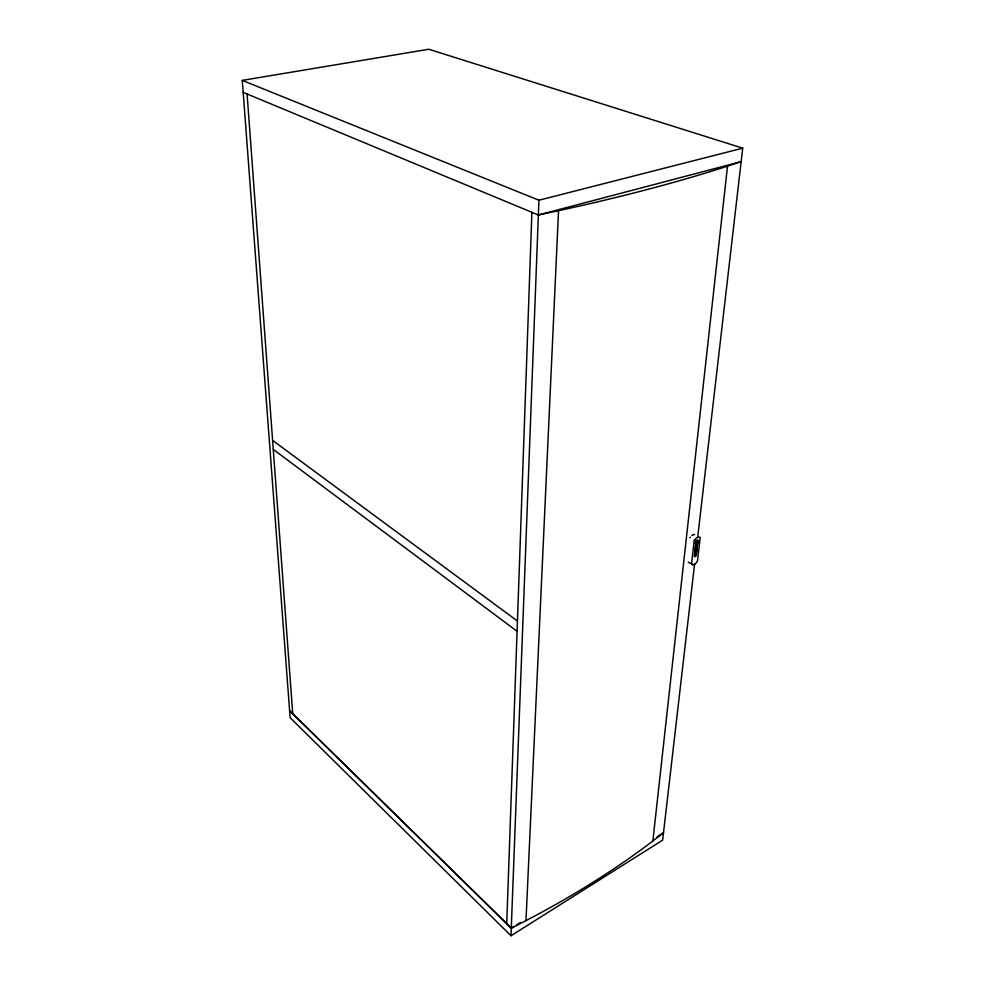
<?xml version="1.0" encoding="UTF-8"?>
<svg xmlns="http://www.w3.org/2000/svg" width="985" height="985" viewBox="0 0 985 985"><rect width="100%" height="100%" fill="white"/><g stroke="black" fill="none" stroke-linecap="round" stroke-linejoin="round"><path stroke-width="1.48" d="M695.767 542.439L697.011 542.673L696.863 541.319M506.733 923.684L531.9 212.317M510.993 935.75L538.918 200.226L242.285 80.388L290.144 717.696L510.993 935.75L662.646 840.143L694.634 563.703M289.615 710.714L511.289 928.215L525.978 920.63L558.544 210.691A1015.424 203.6 -3 0 0 727.509 166.157L741.151 161.638L538.364 214.989L243.184 92.368M525.978 920.63A778.519 402.754 -9.1 0 0 652.858 841.018L727.509 166.157M696.457 542.846L696.666 541.528M697.811 536.197L742.715 148.169L428.783 49.25L242.285 80.388M695.89 541.418L695.952 541.282A2.105 1.157 -58.6 0 1 698.057 540.322A2.105 1.157 -58.6 0 1 697.762 542.821L696.21 555.454A1.564 0.862 -58.3 0 1 694.326 556.365L695.693 543.806A2.105 1.157 -58.6 0 1 695.976 541.307M696.764 541.418C694.376 545.124 699.818 540.568 696.567 541.418M652.858 841.018L663.508 832.768L656.995 836.905M513.887 926.516L511.289 928.215L289.615 710.653M516.485 924.952L520.388 922.44M538.918 200.226L742.715 148.169M696.001 542.489L696.666 541.171L697.318 541.553M538.364 214.989L558.544 210.691M695.866 541.553L697.208 542.439M688.244 562.041L692.541 564.664M272.611 440.406L517.445 621.042M273.276 449.406L517.088 631.274M247.087 93.994L292.742 713.731M689.894 537.736A6.292 3.484 -58.6 0 1 690.362 537.12M691.938 535.594A6.292 3.484 -58.6 0 1 692.492 535.224M693.046 534.929A6.292 3.484 -58.6 0 1 694.61 534.535M694.24 540.322L691.605 563.358A4.482 2.45 -58.1 0 0 694.277 564.479A4.482 2.45 -58.1 0 0 697.54 560.502L700.224 537.514A6.304 3.472 -58.6 0 0 694.24 540.322M695.866 544.274L694.819 556.34L696.1 555.208L697.515 543.437A2.45 1.354 -58.6 0 1 695.816 544.249L695.866 544.274M697.035 543.424A1.884 1.034 -58.6 0 0 697.934 540.506A1.884 1.034 -58.6 0 0 695.656 542.255A1.884 1.034 -58.6 0 0 697.035 543.424"/></g></svg>
